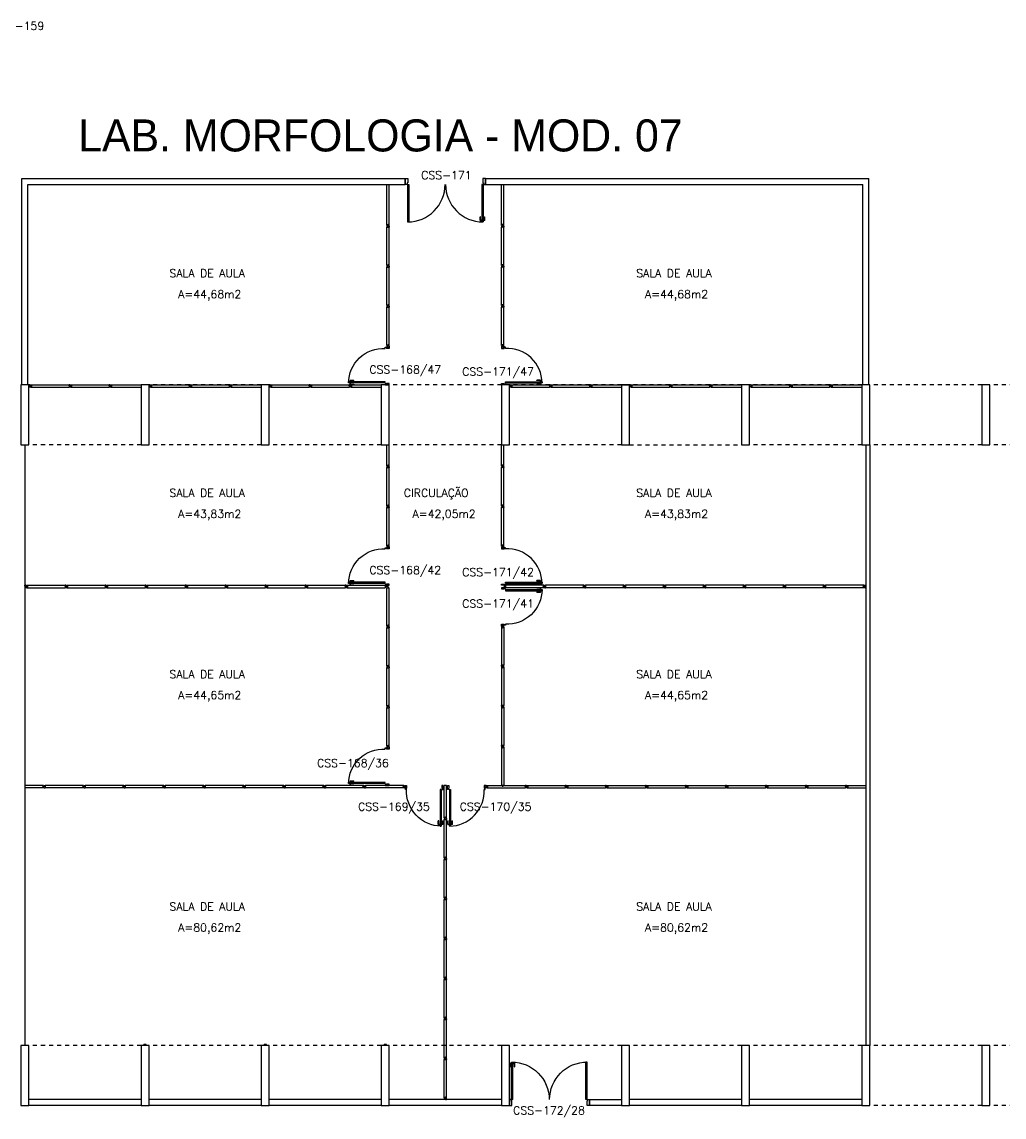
# Model space of a CAD drawing. Extents: x -248 to -11, y 347 to 447.
# Drawn here: x -75.24 to -50.71, y 388.78 to 416.14 of the extents above; entities that cross this region are included whole.
import ezdxf
from ezdxf.enums import TextEntityAlignment as Align

# ---------------------------------------------------------------- set-up
doc = ezdxf.new("R2010")
doc.units = 0
doc.header["$LTSCALE"] = 0.02
doc.header["$MEASUREMENT"] = 0
doc.linetypes.add('HIDDEN2', pattern=[0.1875, 0.125, -0.0625])
doc.layers.get('0').update_dxf_attribs({"linetype": 'CONTINUOUS'})
for name, color, linetype in [('ALV', 2, 'CONTINUOUS'), ('AREA', 2, 'CONTINUOUS'), ('DIV', 2, 'CONTINUOUS'), ('ESQ', 1, 'CONTINUOUS'), ('ESTR', 3, 'CONTINUOUS'), ('PROJ', 1, 'HIDDEN2'), ('TEXTO', 2, 'CONTINUOUS'), ('TEXTO-ENDEREÇO', 2, 'CONTINUOUS'), ('USO', 2, 'CONTINUOUS')]:
    doc.layers.add(name, color=color, linetype=linetype)
doc.styles.add('UNB-100', font='simplex.shx', dxfattribs={"height": 0.2})
doc.styles.add('UNB-100-1', font='simplex.shx', dxfattribs={"height": 0.2})

# ---------------------------------------------------------------- blocks, each defined once
blk = doc.blocks.new('PILAR-SSS')
for points in [[(0.003, -26.452), (0.003, -27.952), (0.203, -27.952), (0.203, -26.452)], [(0.003, -42.962), (0.003, -44.462), (0.203, -44.462), (0.203, -42.962)]]:
    blk.add_lwpolyline(points, close=True)
blk = doc.blocks.new('MTINI-SSS')
for p, q in [((-0.03, 0.008), (-0.03, 0.028)), ((-0.03, 0.028), (-0.008, 0.028)), ((-0.03, 0.008), (-0.02, 0.008)), ((-0.02, 0), (-0.02, 0.008)), ((-0.001, 0), (-0.02, 0)), ((-0.008, 0.019), (-0.008, 0.028)), ((0.008, 0.019), (-0.008, 0.019)), ((0.005, 0), (-0.005, 0)), ((0.02, 0), (-0.001, 0)), ((0, -0.005), (0, 0.005)), ((0.008, 0.019), (0.008, 0.028)), ((0.03, 0.028), (0.008, 0.028)), ((0.03, 0.008), (0.02, 0.008)), ((0.02, 0), (0.02, 0.008)), ((0.03, 0.008), (0.03, 0.028))]:
    blk.add_line(p, q)
blk = doc.blocks.new('PTDP-SSS')
for p, q in [((0.055, 1.015), (0.09, 1.015)), ((0.055, 0.075), (0.055, 1.015)), ((0.09, 0.075), (0.09, 1.015)), ((1.91, 0.075), (1.91, 1.015)), ((1.945, 1.015), (1.91, 1.015)), ((1.945, 0.075), (1.945, 1.015)), ((0.05, 0.075), (0, 0.075)), ((0, 0.075), (0, -0.075)), ((0.05, 0.04), (0.05, 0.075)), ((0.06, 0.04), (0.05, 0.04)), ((0.055, 0.075), (0.09, 0.075)), ((0.06, -0.075), (0.06, 0.04)), ((1.945, 0.075), (1.91, 0.075)), ((1.94, -0.075), (1.94, 0.04)), ((1.94, 0.04), (1.95, 0.04)), ((1.95, 0.04), (1.95, 0.075)), ((1.95, 0.075), (2, 0.075)), ((2, 0.075), (2, -0.075)), ((0, -0.075), (0.06, -0.075)), ((2, -0.075), (1.94, -0.075))]:
    blk.add_line(p, q)
for centre, start, end in [((0.055, 0.075), 0, 90), ((1.945, 0.075), 90, 180)]:
    blk.add_arc(centre, 0.94, start, end)
blk = doc.blocks.new('DIVMT-SSS')
for p, q in [((-0.03, 0.008), (-0.03, 0.03)), ((-0.006, 0.03), (-0.03, 0.03)), ((-0.03, 0.008), (-0.02, 0.008)), ((-0.02, -0.008), (-0.02, 0.008)), ((-0.006, 0.02), (-0.006, 0.03)), ((0.006, 0.02), (-0.006, 0.02)), ((-0.005, 0), (0.005, 0)), ((0.005, 0), (-0.005, 0)), ((0, 0.005), (0, -0.005)), ((0, -0.005), (0, 0.005)), ((0.006, 0.03), (0.03, 0.03)), ((0.006, 0.02), (0.006, 0.03)), ((0.03, 0.008), (0.02, 0.008)), ((0.02, -0.008), (0.02, 0.008)), ((0.03, 0.008), (0.03, 0.03)), ((-0.03, -0.008), (-0.03, -0.03)), ((-0.03, -0.008), (-0.02, -0.008)), ((-0.03, -0.03), (-0.03, -0.97)), ((-0.03, -0.03), (-0.009, -0.03)), ((0.03, -0.03), (-0.03, -0.03)), ((-0.03, -0.03), (-0.006, -0.03)), ((-0.009, -0.03), (-0.027, -0.03)), ((-0.006, -0.02), (-0.006, -0.03)), ((-0.006, -0.02), (0.006, -0.02)), ((-0.006, -0.02), (-0.006, -0.03)), ((0.006, -0.02), (-0.006, -0.02)), ((0.005, -0.03), (-0.005, -0.03)), ((0.006, -0.02), (0.006, -0.03)), ((0.006, -0.02), (0.006, -0.03)), ((0.03, -0.03), (0.006, -0.03)), ((0.03, -0.008), (0.02, -0.008)), ((0.03, -0.008), (0.03, -0.03)), ((0.03, -0.03), (0.03, -0.97)), ((0.03, -0.97), (-0.03, -0.97)), ((-0.006, -0.98), (-0.006, -0.97)), ((-0.006, -0.98), (0.006, -0.98)), ((0.006, -1.001), (-0.006, -1.001)), ((0.005, -0.97), (-0.005, -0.97)), ((0, -0.994), (0, -1.007)), ((0, -1.02), (0, -1.021)), ((0.006, -0.98), (0.006, -0.97))]:
    blk.add_line(p, q)
blk = doc.blocks.new('PDV2D-SSS')
for p, q in [((-0.148, 0.925), (-0.108, 0.925)), ((-0.148, 0.925), (-0.148, 0.835)), ((-0.138, 0.835), (-0.148, 0.835)), ((-0.138, 0.915), (-0.108, 0.915)), ((-0.138, 0.915), (-0.138, 0.835)), ((-0.106, 0.965), (-0.076, 0.965)), ((-0.106, 0.05), (-0.106, 0.965)), ((-0.076, 0.05), (-0.076, 0.965)), ((-0.034, 0.925), (-0.074, 0.925)), ((-0.044, 0.915), (-0.074, 0.915)), ((-0.044, 0.915), (-0.044, 0.835)), ((-0.044, 0.835), (-0.034, 0.835)), ((-0.034, 0.925), (-0.034, 0.835)), ((-0.95, 0.05), (-0.97, 0.05)), ((-0.97, 0.05), (-0.97, 0.035)), ((-0.97, 0.035), (-0.97, -0.035)), ((-0.95, 0.02), (-0.95, 0.05)), ((-0.95, 0.02), (-0.94, 0.02)), ((-0.94, -0.05), (-0.94, 0.02)), ((-0.076, 0.05), (-0.106, 0.05)), ((-0.051, 0.02), (-0.061, 0.02)), ((-0.061, -0.05), (-0.061, 0.02)), ((-0.051, 0.05), (-0.031, 0.05)), ((-0.051, 0.02), (-0.051, 0.05)), ((-0.031, 0.05), (-0.031, -0.05)), ((-0.97, -0.035), (-0.97, -0.05)), ((-0.97, -0.05), (-0.94, -0.05)), ((-0.031, -0.05), (-0.061, -0.05))]:
    blk.add_line(p, q)
at = {"color": 1}
blk.add_arc((-0.076, 0.1), 0.865, 90, 183.3214, dxfattribs=at)

msp = doc.modelspace()

# ---------------------------------------------------------------- linework, layer by layer
at = {"layer": 'ALV'}
for p, q in [((-75.241, 412.234), (-65.666, 412.234)), ((-75.241, 407.077), (-75.241, 412.234)), ((-75.091, 412.084), (-65.666, 412.084)), ((-75.091, 407.077), (-75.091, 412.084)), ((-65.666, 412.234), (-65.666, 412.084)), ((-63.666, 412.234), (-54.091, 412.234)), ((-63.666, 412.234), (-63.666, 412.084)), ((-63.666, 412.084), (-54.241, 412.084)), ((-54.241, 407.077), (-54.241, 412.084)), ((-54.091, 407.077), (-54.091, 412.234)), ((-61.117, 407.077), (-57.266, 407.077)), ((-72.266, 389.217), (-75.066, 389.217)), ((-69.266, 389.217), (-72.066, 389.217)), ((-66.266, 389.217), (-69.066, 389.217)), ((-63.266, 389.217), (-66.066, 389.217)), ((-61.066, 389.217), (-60.266, 389.217)), ((-61.066, 389.067), (-61.066, 389.217)), ((-57.266, 389.217), (-60.066, 389.217)), ((-54.266, 389.217), (-57.066, 389.217)), ((-72.266, 389.067), (-75.066, 389.067)), ((-69.266, 389.067), (-72.066, 389.067)), ((-66.266, 389.067), (-69.066, 389.067)), ((-63.266, 389.067), (-66.066, 389.067)), ((-60.266, 389.067), (-61.066, 389.067)), ((-57.266, 389.067), (-60.066, 389.067)), ((-54.266, 389.067), (-57.066, 389.067))]:
    msp.add_line(p, q, dxfattribs=at)
at = {"layer": 'DIV'}
for p, q in [((-66.126, 411.077), (-66.126, 412.084)), ((-66.066, 411.077), (-66.066, 412.084)), ((-63.266, 411.077), (-63.266, 412.084)), ((-63.206, 411.077), (-63.206, 412.084)), ((-66.126, 411.077), (-66.066, 411.077)), ((-66.126, 411.055), (-66.126, 411.077)), ((-66.126, 411.077), (-66.102, 411.077)), ((-66.126, 411.055), (-66.116, 411.055)), ((-66.126, 411.039), (-66.126, 411.017)), ((-66.126, 411.039), (-66.116, 411.039)), ((-66.102, 411.017), (-66.126, 411.017)), ((-66.116, 411.055), (-66.116, 411.039)), ((-66.102, 411.067), (-66.102, 411.077)), ((-66.102, 411.067), (-66.102, 411.077)), ((-66.09, 411.067), (-66.102, 411.067)), ((-66.102, 411.067), (-66.09, 411.067)), ((-66.091, 411.047), (-66.102, 411.047)), ((-66.102, 411.047), (-66.091, 411.047)), ((-66.102, 411.026), (-66.102, 411.017)), ((-66.102, 411.026), (-66.09, 411.026)), ((-66.101, 411.077), (-66.091, 411.077)), ((-66.096, 411.042), (-66.096, 411.052)), ((-66.096, 411.052), (-66.096, 411.042)), ((-66.09, 411.067), (-66.09, 411.077)), ((-66.066, 411.077), (-66.09, 411.077)), ((-66.09, 411.067), (-66.09, 411.077)), ((-66.09, 411.026), (-66.09, 411.017)), ((-66.09, 411.017), (-66.066, 411.017)), ((-66.066, 411.077), (-66.087, 411.077)), ((-66.087, 411.077), (-66.069, 411.077)), ((-66.076, 411.055), (-66.076, 411.039)), ((-66.066, 411.055), (-66.076, 411.055)), ((-66.066, 411.039), (-66.076, 411.039)), ((-66.066, 411.055), (-66.066, 411.077)), ((-66.066, 411.039), (-66.066, 411.017)), ((-63.266, 411.077), (-63.245, 411.077)), ((-63.206, 411.077), (-63.266, 411.077)), ((-63.266, 411.055), (-63.266, 411.077)), ((-63.266, 411.077), (-63.242, 411.077)), ((-63.266, 411.055), (-63.256, 411.055)), ((-63.266, 411.039), (-63.266, 411.017)), ((-63.266, 411.039), (-63.256, 411.039)), ((-63.242, 411.017), (-63.266, 411.017)), ((-63.245, 411.077), (-63.263, 411.077)), ((-63.256, 411.055), (-63.256, 411.039)), ((-63.242, 411.067), (-63.242, 411.077)), ((-63.242, 411.067), (-63.242, 411.077)), ((-63.242, 411.067), (-63.23, 411.067)), ((-63.23, 411.067), (-63.242, 411.067)), ((-63.242, 411.026), (-63.242, 411.017)), ((-63.23, 411.026), (-63.242, 411.026)), ((-63.231, 411.077), (-63.241, 411.077)), ((-63.241, 411.047), (-63.231, 411.047)), ((-63.231, 411.047), (-63.241, 411.047)), ((-63.236, 411.042), (-63.236, 411.052)), ((-63.236, 411.052), (-63.236, 411.042)), ((-63.23, 411.067), (-63.23, 411.077)), ((-63.206, 411.077), (-63.23, 411.077)), ((-63.23, 411.067), (-63.23, 411.077)), ((-63.23, 411.026), (-63.23, 411.017)), ((-63.23, 411.017), (-63.206, 411.017)), ((-63.206, 411.055), (-63.216, 411.055)), ((-63.216, 411.055), (-63.216, 411.039)), ((-63.206, 411.039), (-63.216, 411.039)), ((-63.206, 411.055), (-63.206, 411.077)), ((-63.206, 411.039), (-63.206, 411.017)), ((-73.066, 407.053), (-73.066, 407.077)), ((-73.044, 407.077), (-73.066, 407.077)), ((-73.057, 407.053), (-73.066, 407.053)), ((-73.066, 407.041), (-73.066, 407.017)), ((-73.057, 407.041), (-73.066, 407.041)), ((-73.044, 407.017), (-73.066, 407.017)), ((-73.057, 407.053), (-73.057, 407.041)), ((-73.044, 407.077), (-73.044, 407.067)), ((-73.028, 407.067), (-73.044, 407.067)), ((-73.044, 407.017), (-73.044, 407.027)), ((-73.028, 407.027), (-73.044, 407.027)), ((-73.042, 407.047), (-73.031, 407.047)), ((-73.031, 407.047), (-73.042, 407.047)), ((-73.036, 407.042), (-73.036, 407.053)), ((-73.036, 407.053), (-73.036, 407.042)), ((-73.028, 407.077), (-73.006, 407.077)), ((-73.028, 407.077), (-73.028, 407.067)), ((-73.028, 407.017), (-73.028, 407.027)), ((-73.028, 407.017), (-73.006, 407.017)), ((-73.016, 407.053), (-73.006, 407.053)), ((-73.016, 407.041), (-73.016, 407.053)), ((-73.016, 407.053), (-73.006, 407.053)), ((-73.016, 407.053), (-73.016, 407.041)), ((-73.016, 407.041), (-73.006, 407.041)), ((-73.016, 407.041), (-73.006, 407.041)), ((-73.006, 407.077), (-72.266, 407.077)), ((-73.006, 407.077), (-73.006, 407.017)), ((-73.006, 407.077), (-73.006, 407.053)), ((-73.006, 407.052), (-73.006, 407.042)), ((-73.006, 407.017), (-73.006, 407.041)), ((-73.006, 407.017), (-73.006, 407.038)), ((-73.006, 407.038), (-73.006, 407.02)), ((-73.006, 407.017), (-72.266, 407.017)), ((-72.066, 407.017), (-72.066, 407.017)), ((-70.066, 407.053), (-70.066, 407.077)), ((-70.044, 407.077), (-70.066, 407.077)), ((-70.057, 407.053), (-70.066, 407.053)), ((-70.066, 407.041), (-70.066, 407.017)), ((-70.057, 407.041), (-70.066, 407.041)), ((-70.044, 407.017), (-70.066, 407.017)), ((-70.057, 407.053), (-70.057, 407.041)), ((-70.044, 407.077), (-70.044, 407.067)), ((-70.028, 407.067), (-70.044, 407.067)), ((-70.044, 407.017), (-70.044, 407.027)), ((-70.028, 407.027), (-70.044, 407.027)), ((-70.042, 407.047), (-70.031, 407.047)), ((-70.031, 407.047), (-70.042, 407.047)), ((-70.036, 407.042), (-70.036, 407.053)), ((-70.036, 407.053), (-70.036, 407.042)), ((-70.028, 407.077), (-70.006, 407.077)), ((-70.028, 407.077), (-70.028, 407.067)), ((-70.028, 407.017), (-70.028, 407.027)), ((-70.028, 407.017), (-70.006, 407.017)), ((-70.016, 407.053), (-70.006, 407.053)), ((-70.016, 407.041), (-70.016, 407.053)), ((-70.016, 407.053), (-70.006, 407.053)), ((-70.016, 407.053), (-70.016, 407.041)), ((-70.016, 407.041), (-70.006, 407.041)), ((-70.016, 407.041), (-70.006, 407.041)), ((-70.006, 407.077), (-69.266, 407.077)), ((-70.006, 407.077), (-70.006, 407.017)), ((-70.006, 407.077), (-70.006, 407.053)), ((-70.006, 407.052), (-70.006, 407.042)), ((-70.006, 407.017), (-70.006, 407.041)), ((-70.006, 407.017), (-70.006, 407.038)), ((-70.006, 407.038), (-70.006, 407.02)), ((-70.006, 407.017), (-69.266, 407.017)), ((-67.066, 407.053), (-67.066, 407.077)), ((-67.044, 407.077), (-67.066, 407.077)), ((-67.057, 407.053), (-67.066, 407.053)), ((-67.066, 407.041), (-67.066, 407.017)), ((-67.057, 407.041), (-67.066, 407.041)), ((-67.044, 407.017), (-67.066, 407.017)), ((-67.057, 407.053), (-67.057, 407.041)), ((-67.044, 407.077), (-67.044, 407.067)), ((-67.028, 407.067), (-67.044, 407.067)), ((-67.044, 407.017), (-67.044, 407.027)), ((-67.028, 407.027), (-67.044, 407.027)), ((-67.042, 407.047), (-67.031, 407.047)), ((-67.031, 407.047), (-67.042, 407.047)), ((-67.036, 407.042), (-67.036, 407.053)), ((-67.036, 407.053), (-67.036, 407.042)), ((-67.028, 407.077), (-67.006, 407.077)), ((-67.028, 407.077), (-67.028, 407.067)), ((-67.028, 407.017), (-67.028, 407.027)), ((-67.028, 407.017), (-67.006, 407.017)), ((-67.016, 407.053), (-67.006, 407.053)), ((-67.016, 407.041), (-67.016, 407.053)), ((-67.016, 407.053), (-67.006, 407.053)), ((-67.016, 407.053), (-67.016, 407.041)), ((-67.016, 407.041), (-67.006, 407.041)), ((-67.016, 407.041), (-67.006, 407.041)), ((-67.006, 407.077), (-66.266, 407.077)), ((-67.006, 407.077), (-67.006, 407.017)), ((-67.006, 407.077), (-67.006, 407.053)), ((-67.006, 407.052), (-67.006, 407.042)), ((-67.006, 407.017), (-67.006, 407.041)), ((-67.006, 407.017), (-67.006, 407.038)), ((-67.006, 407.038), (-67.006, 407.02)), ((-67.006, 407.017), (-66.266, 407.017)), ((-61.066, 407.053), (-61.066, 407.077)), ((-61.044, 407.077), (-61.066, 407.077)), ((-61.057, 407.053), (-61.066, 407.053)), ((-61.066, 407.041), (-61.066, 407.017)), ((-61.057, 407.041), (-61.066, 407.041)), ((-61.044, 407.017), (-61.066, 407.017)), ((-61.057, 407.053), (-61.057, 407.041)), ((-61.044, 407.077), (-61.044, 407.067)), ((-61.028, 407.067), (-61.044, 407.067)), ((-61.044, 407.017), (-61.044, 407.027)), ((-61.028, 407.027), (-61.044, 407.027)), ((-61.043, 407.077), (-60.327, 407.077)), ((-61.042, 407.047), (-61.031, 407.047)), ((-61.031, 407.047), (-61.042, 407.047)), ((-61.036, 407.042), (-61.036, 407.053)), ((-61.036, 407.053), (-61.036, 407.042)), ((-61.028, 407.077), (-61.006, 407.077)), ((-61.028, 407.077), (-61.028, 407.067)), ((-61.028, 407.017), (-61.028, 407.027)), ((-61.028, 407.017), (-61.006, 407.017)), ((-61.016, 407.053), (-61.006, 407.053)), ((-61.016, 407.041), (-61.016, 407.053)), ((-61.016, 407.053), (-61.006, 407.053)), ((-61.016, 407.053), (-61.016, 407.041)), ((-61.016, 407.041), (-61.006, 407.041)), ((-61.016, 407.041), (-61.006, 407.041)), ((-61.006, 407.077), (-60.266, 407.077)), ((-61.006, 407.077), (-61.006, 407.017)), ((-61.006, 407.077), (-61.006, 407.053)), ((-61.006, 407.052), (-61.006, 407.042)), ((-61.006, 407.017), (-61.006, 407.041)), ((-61.006, 407.017), (-61.006, 407.038)), ((-61.006, 407.038), (-61.006, 407.02)), ((-61.006, 407.017), (-60.266, 407.017)), ((-58.066, 407.053), (-58.066, 407.077)), ((-58.044, 407.077), (-58.066, 407.077)), ((-58.057, 407.053), (-58.066, 407.053)), ((-58.066, 407.041), (-58.066, 407.017)), ((-58.057, 407.041), (-58.066, 407.041)), ((-58.044, 407.017), (-58.066, 407.017)), ((-58.057, 407.053), (-58.057, 407.041)), ((-58.044, 407.077), (-58.044, 407.067)), ((-58.028, 407.067), (-58.044, 407.067)), ((-58.044, 407.017), (-58.044, 407.027)), ((-58.028, 407.027), (-58.044, 407.027)), ((-58.042, 407.047), (-58.031, 407.047)), ((-58.031, 407.047), (-58.042, 407.047)), ((-58.036, 407.042), (-58.036, 407.053)), ((-58.036, 407.053), (-58.036, 407.042)), ((-58.028, 407.077), (-58.006, 407.077)), ((-58.028, 407.077), (-58.028, 407.067)), ((-58.028, 407.017), (-58.028, 407.027)), ((-58.028, 407.017), (-58.006, 407.017)), ((-58.016, 407.053), (-58.006, 407.053)), ((-58.016, 407.041), (-58.016, 407.053)), ((-58.016, 407.053), (-58.006, 407.053)), ((-58.016, 407.053), (-58.016, 407.041)), ((-58.016, 407.041), (-58.006, 407.041)), ((-58.016, 407.041), (-58.006, 407.041)), ((-58.006, 407.077), (-57.266, 407.077)), ((-58.006, 407.077), (-58.006, 407.017)), ((-58.006, 407.077), (-58.006, 407.053)), ((-58.006, 407.052), (-58.006, 407.042)), ((-58.006, 407.017), (-58.006, 407.041)), ((-58.006, 407.017), (-58.006, 407.038)), ((-58.006, 407.038), (-58.006, 407.02)), ((-58.006, 407.017), (-57.266, 407.017)), ((-55.066, 407.053), (-55.066, 407.077)), ((-55.044, 407.077), (-55.066, 407.077)), ((-55.057, 407.053), (-55.066, 407.053)), ((-55.066, 407.041), (-55.066, 407.017)), ((-55.057, 407.041), (-55.066, 407.041)), ((-55.044, 407.017), (-55.066, 407.017)), ((-55.057, 407.053), (-55.057, 407.041)), ((-55.044, 407.077), (-55.044, 407.067)), ((-55.028, 407.067), (-55.044, 407.067)), ((-55.044, 407.017), (-55.044, 407.027)), ((-55.028, 407.027), (-55.044, 407.027)), ((-55.042, 407.047), (-55.031, 407.047)), ((-55.031, 407.047), (-55.042, 407.047)), ((-55.036, 407.042), (-55.036, 407.053)), ((-55.036, 407.053), (-55.036, 407.042)), ((-55.028, 407.077), (-55.006, 407.077)), ((-55.028, 407.077), (-55.028, 407.067)), ((-55.028, 407.017), (-55.028, 407.027)), ((-55.028, 407.017), (-55.006, 407.017)), ((-55.016, 407.053), (-55.006, 407.053)), ((-55.016, 407.041), (-55.016, 407.053)), ((-55.016, 407.053), (-55.006, 407.053)), ((-55.016, 407.053), (-55.016, 407.041)), ((-55.016, 407.041), (-55.006, 407.041)), ((-55.016, 407.041), (-55.006, 407.041)), ((-55.006, 407.077), (-54.266, 407.077)), ((-55.006, 407.077), (-55.006, 407.017)), ((-55.006, 407.077), (-55.006, 407.053)), ((-55.006, 407.052), (-55.006, 407.042)), ((-55.006, 407.017), (-55.006, 407.041)), ((-55.006, 407.017), (-55.006, 407.038)), ((-55.006, 407.038), (-55.006, 407.02)), ((-55.006, 407.017), (-54.266, 407.017)), ((-66.126, 405.067), (-66.126, 405.577)), ((-66.066, 405.067), (-66.066, 405.577)), ((-63.266, 405.067), (-63.266, 405.577)), ((-63.206, 405.067), (-63.206, 405.577)), ((-66.126, 405.067), (-66.066, 405.067)), ((-66.126, 405.045), (-66.126, 405.067)), ((-66.126, 405.067), (-66.102, 405.067)), ((-66.126, 405.045), (-66.116, 405.045)), ((-66.126, 405.029), (-66.126, 405.007)), ((-66.126, 405.029), (-66.116, 405.029)), ((-66.102, 405.007), (-66.126, 405.007)), ((-66.116, 405.045), (-66.116, 405.029)), ((-66.102, 405.057), (-66.102, 405.067)), ((-66.102, 405.057), (-66.102, 405.067)), ((-66.09, 405.057), (-66.102, 405.057)), ((-66.102, 405.057), (-66.09, 405.057)), ((-66.091, 405.037), (-66.102, 405.037)), ((-66.102, 405.037), (-66.091, 405.037)), ((-66.102, 405.016), (-66.102, 405.007)), ((-66.102, 405.016), (-66.09, 405.016)), ((-66.101, 405.067), (-66.091, 405.067)), ((-66.096, 405.032), (-66.096, 405.042)), ((-66.096, 405.042), (-66.096, 405.032)), ((-66.09, 405.057), (-66.09, 405.067)), ((-66.066, 405.067), (-66.09, 405.067)), ((-66.09, 405.057), (-66.09, 405.067)), ((-66.09, 405.016), (-66.09, 405.007)), ((-66.09, 405.007), (-66.066, 405.007)), ((-66.066, 405.067), (-66.087, 405.067)), ((-66.087, 405.067), (-66.069, 405.067)), ((-66.076, 405.045), (-66.076, 405.029)), ((-66.066, 405.045), (-66.076, 405.045)), ((-66.066, 405.029), (-66.076, 405.029)), ((-66.066, 405.045), (-66.066, 405.067)), ((-66.066, 405.029), (-66.066, 405.007)), ((-63.266, 405.067), (-63.245, 405.067)), ((-63.206, 405.067), (-63.266, 405.067)), ((-63.266, 405.045), (-63.266, 405.067)), ((-63.266, 405.067), (-63.242, 405.067)), ((-63.266, 405.045), (-63.256, 405.045)), ((-63.266, 405.029), (-63.266, 405.007)), ((-63.266, 405.029), (-63.256, 405.029)), ((-63.242, 405.007), (-63.266, 405.007)), ((-63.245, 405.067), (-63.263, 405.067)), ((-63.256, 405.045), (-63.256, 405.029)), ((-63.242, 405.057), (-63.242, 405.067)), ((-63.242, 405.057), (-63.242, 405.067)), ((-63.242, 405.057), (-63.23, 405.057)), ((-63.23, 405.057), (-63.242, 405.057)), ((-63.242, 405.016), (-63.242, 405.007)), ((-63.23, 405.016), (-63.242, 405.016)), ((-63.231, 405.067), (-63.241, 405.067)), ((-63.241, 405.037), (-63.231, 405.037)), ((-63.231, 405.037), (-63.241, 405.037)), ((-63.236, 405.032), (-63.236, 405.042)), ((-63.236, 405.042), (-63.236, 405.032)), ((-63.23, 405.057), (-63.23, 405.067)), ((-63.206, 405.067), (-63.23, 405.067)), ((-63.23, 405.057), (-63.23, 405.067)), ((-63.23, 405.016), (-63.23, 405.007)), ((-63.23, 405.007), (-63.206, 405.007)), ((-63.206, 405.045), (-63.216, 405.045)), ((-63.216, 405.045), (-63.216, 405.029)), ((-63.206, 405.029), (-63.216, 405.029)), ((-63.206, 405.045), (-63.206, 405.067)), ((-63.206, 405.029), (-63.206, 405.007)), ((-74.723, 397.067), (-75.166, 397.067)), ((-74.723, 397.067), (-74.723, 397.007)), ((-74.701, 397.067), (-74.723, 397.067)), ((-74.723, 397.067), (-74.723, 397.043)), ((-74.714, 397.043), (-74.723, 397.043)), ((-74.714, 397.043), (-74.723, 397.043)), ((-74.723, 397.042), (-74.723, 397.032)), ((-74.714, 397.031), (-74.723, 397.031)), ((-74.723, 397.007), (-74.723, 397.031)), ((-74.714, 397.031), (-74.723, 397.031)), ((-74.723, 397.007), (-74.723, 397.028)), ((-74.723, 397.028), (-74.723, 397.01)), ((-74.714, 397.031), (-74.714, 397.043)), ((-74.714, 397.043), (-74.714, 397.031)), ((-74.701, 397.067), (-74.701, 397.057)), ((-74.701, 397.057), (-74.685, 397.057)), ((-74.701, 397.017), (-74.685, 397.017)), ((-74.701, 397.007), (-74.701, 397.017)), ((-74.688, 397.037), (-74.699, 397.037)), ((-74.699, 397.037), (-74.688, 397.037)), ((-74.693, 397.032), (-74.693, 397.043)), ((-74.693, 397.043), (-74.693, 397.032)), ((-74.685, 397.067), (-74.663, 397.067)), ((-74.685, 397.067), (-74.685, 397.057)), ((-74.685, 397.007), (-74.685, 397.017)), ((-74.673, 397.043), (-74.663, 397.043)), ((-74.673, 397.043), (-74.673, 397.031)), ((-74.673, 397.031), (-74.663, 397.031)), ((-74.663, 397.043), (-74.663, 397.067)), ((-74.663, 397.031), (-74.663, 397.007)), ((-64.696, 396.277), (-64.696, 397.067)), ((-64.636, 397.067), (-64.696, 397.067)), ((-64.636, 396.277), (-64.636, 397.067)), ((-54.669, 397.043), (-54.669, 397.067)), ((-54.647, 397.067), (-54.669, 397.067)), ((-54.659, 397.043), (-54.669, 397.043)), ((-54.669, 397.031), (-54.669, 397.007)), ((-54.659, 397.031), (-54.669, 397.031)), ((-54.659, 397.043), (-54.659, 397.031)), ((-54.647, 397.067), (-54.647, 397.057)), ((-54.631, 397.057), (-54.647, 397.057)), ((-54.647, 397.007), (-54.647, 397.017)), ((-54.631, 397.017), (-54.647, 397.017)), ((-54.644, 397.037), (-54.634, 397.037)), ((-54.634, 397.037), (-54.644, 397.037)), ((-54.639, 397.032), (-54.639, 397.043)), ((-54.639, 397.043), (-54.639, 397.032)), ((-54.631, 397.067), (-54.609, 397.067)), ((-54.631, 397.067), (-54.631, 397.057)), ((-54.631, 397.007), (-54.631, 397.017)), ((-54.618, 397.043), (-54.609, 397.043)), ((-54.618, 397.031), (-54.618, 397.043)), ((-54.618, 397.043), (-54.609, 397.043)), ((-54.618, 397.043), (-54.618, 397.031)), ((-54.618, 397.031), (-54.609, 397.031)), ((-54.618, 397.031), (-54.609, 397.031)), ((-54.609, 397.067), (-54.166, 397.067)), ((-54.609, 397.067), (-54.609, 397.007)), ((-54.609, 397.067), (-54.609, 397.043)), ((-54.609, 397.042), (-54.609, 397.032)), ((-54.609, 397.007), (-54.609, 397.031)), ((-54.609, 397.007), (-54.609, 397.028)), ((-54.609, 397.028), (-54.609, 397.01)), ((-74.723, 397.007), (-75.166, 397.007)), ((-74.701, 397.007), (-74.723, 397.007)), ((-74.685, 397.007), (-74.663, 397.007)), ((-54.647, 397.007), (-54.669, 397.007)), ((-54.631, 397.007), (-54.609, 397.007)), ((-54.609, 397.007), (-54.166, 397.007)), ((-64.696, 396.277), (-64.636, 396.277)), ((-64.696, 396.255), (-64.696, 396.277)), ((-64.696, 396.277), (-64.672, 396.277)), ((-64.696, 396.255), (-64.686, 396.255)), ((-64.696, 396.239), (-64.696, 396.217)), ((-64.696, 396.239), (-64.686, 396.239)), ((-64.672, 396.217), (-64.696, 396.217)), ((-64.686, 396.255), (-64.686, 396.239)), ((-64.672, 396.268), (-64.672, 396.277)), ((-64.672, 396.268), (-64.672, 396.277)), ((-64.66, 396.268), (-64.672, 396.268)), ((-64.672, 396.268), (-64.66, 396.268)), ((-64.672, 396.227), (-64.672, 396.217)), ((-64.672, 396.227), (-64.66, 396.227)), ((-64.671, 396.277), (-64.661, 396.277)), ((-64.661, 396.247), (-64.671, 396.247)), ((-64.671, 396.247), (-64.661, 396.247)), ((-64.666, 396.242), (-64.666, 396.253)), ((-64.666, 396.253), (-64.666, 396.242)), ((-64.66, 396.268), (-64.66, 396.277)), ((-64.636, 396.277), (-64.66, 396.277)), ((-64.66, 396.268), (-64.66, 396.277)), ((-64.66, 396.227), (-64.66, 396.217)), ((-64.66, 396.217), (-64.636, 396.217)), ((-64.636, 396.277), (-64.657, 396.277)), ((-64.657, 396.277), (-64.639, 396.277)), ((-64.646, 396.255), (-64.646, 396.239)), ((-64.636, 396.255), (-64.646, 396.255)), ((-64.636, 396.239), (-64.646, 396.239)), ((-64.636, 396.255), (-64.636, 396.277)), ((-64.636, 396.239), (-64.636, 396.217)), ((-72.135, 390.598), (-72.195, 390.598)), ((-72.171, 390.588), (-72.171, 390.598)), ((-72.171, 390.588), (-72.159, 390.588)), ((-72.159, 390.567), (-72.171, 390.567)), ((-72.16, 390.598), (-72.17, 390.598)), ((-72.165, 390.587), (-72.165, 390.586)), ((-72.165, 390.574), (-72.165, 390.56)), ((-72.159, 390.588), (-72.159, 390.598)), ((-69.135, 390.598), (-69.195, 390.598)), ((-69.171, 390.588), (-69.171, 390.598)), ((-69.171, 390.588), (-69.159, 390.588)), ((-69.159, 390.567), (-69.171, 390.567)), ((-69.16, 390.598), (-69.17, 390.598)), ((-69.165, 390.587), (-69.165, 390.586)), ((-69.165, 390.574), (-69.165, 390.56)), ((-69.159, 390.588), (-69.159, 390.598)), ((-66.135, 390.598), (-66.195, 390.598)), ((-66.171, 390.588), (-66.171, 390.598)), ((-66.171, 390.588), (-66.159, 390.588)), ((-66.159, 390.567), (-66.171, 390.567)), ((-66.16, 390.598), (-66.17, 390.598)), ((-66.165, 390.587), (-66.165, 390.586)), ((-66.165, 390.574), (-66.165, 390.56)), ((-66.159, 390.588), (-66.159, 390.598))]:
    msp.add_line(p, q, dxfattribs=at)
at = {"layer": 'ESQ'}
for p, q in [((-63.786, 411.274), (-63.796, 411.274)), ((-63.796, 411.184), (-63.796, 411.274)), ((-63.786, 411.194), (-63.786, 411.274)), ((-63.691, 411.274), (-63.681, 411.274)), ((-63.691, 411.194), (-63.691, 411.274)), ((-63.681, 411.184), (-63.681, 411.274)), ((-63.796, 411.184), (-63.756, 411.184)), ((-63.786, 411.194), (-63.756, 411.194)), ((-63.691, 411.194), (-63.721, 411.194)), ((-63.681, 411.184), (-63.721, 411.184)), ((-75.166, 405.577), (-75.166, 390.567)), ((-54.166, 405.577), (-54.166, 390.567)), ((-54.066, 405.577), (-54.066, 390.567)), ((-63.052, 390.125), (-63.052, 390.035)), ((-63.052, 390.125), (-63.011, 390.125)), ((-63.042, 390.035), (-63.051, 390.035)), ((-63.042, 390.115), (-63.042, 390.035)), ((-63.042, 390.115), (-63.011, 390.115)), ((-62.936, 390.125), (-62.976, 390.125)), ((-62.946, 390.115), (-62.976, 390.115)), ((-62.946, 390.115), (-62.946, 390.035)), ((-62.946, 390.035), (-62.937, 390.035)), ((-62.936, 390.125), (-62.936, 390.035))]:
    msp.add_line(p, q, dxfattribs=at)
at = {"layer": 'PROJ'}
for p, q in [((-75.066, 407.077), (-72.266, 407.077)), ((-69.266, 407.077), (-72.066, 407.077)), ((-69.066, 407.077), (-66.266, 407.077)), ((-63.266, 407.077), (-66.066, 407.077)), ((-60.266, 407.077), (-63.066, 407.077)), ((-57.266, 407.077), (-61.117, 407.077)), ((-54.266, 407.077), (-57.066, 407.077)), ((-51.266, 407.077), (-54.066, 407.077)), ((-48.266, 407.077), (-51.066, 407.077)), ((-72.266, 405.577), (-75.066, 405.577)), ((-69.266, 405.577), (-72.066, 405.577)), ((-66.266, 405.577), (-69.066, 405.577)), ((-63.266, 405.577), (-66.066, 405.577)), ((-60.266, 405.577), (-63.066, 405.577)), ((-60.066, 405.577), (-57.266, 405.577)), ((-54.266, 405.577), (-57.066, 405.577)), ((-51.266, 405.577), (-54.066, 405.577)), ((-48.266, 405.577), (-51.066, 405.577)), ((-72.266, 390.567), (-75.066, 390.567)), ((-69.266, 390.567), (-72.066, 390.567)), ((-66.266, 390.567), (-69.066, 390.567)), ((-63.266, 390.567), (-66.066, 390.567)), ((-60.266, 390.567), (-63.066, 390.567)), ((-57.266, 390.567), (-60.066, 390.567)), ((-54.266, 390.567), (-57.066, 390.567)), ((-51.266, 390.567), (-54.066, 390.567)), ((-48.266, 390.567), (-51.066, 390.567)), ((-51.266, 389.067), (-54.066, 389.067)), ((-48.266, 389.067), (-51.066, 389.067))]:
    msp.add_line(p, q, dxfattribs=at)

# ---------------------------------------------------------------- block references
at = {"layer": 'DIV'}
for name, p, rotation in [('DIVMT-SSS', (-66.096, 410.047), 179.9999999294884), ('DIVMT-SSS', (-66.096, 409.047), 179.9999999294884), ('DIVMT-SSS', (-66.096, 408.047), 179.9999999294884), ('PDV2D-SSS', (-63.216, 407.046), 269.9999999529933), ('DIVMT-SSS', (-75.036, 407.047), 89.99999997649687), ('DIVMT-SSS', (-74.036, 407.047), 89.99999997649687), ('DIVMT-SSS', (-72.036, 407.047), 89.99999997649687), ('DIVMT-SSS', (-71.036, 407.047), 89.99999997649687), ('DIVMT-SSS', (-69.036, 407.047), 89.99999997649687), ('DIVMT-SSS', (-68.036, 407.047), 89.99999997649687), ('DIVMT-SSS', (-63.036, 407.047), 89.99999997649687), ('DIVMT-SSS', (-62.036, 407.047), 89.99999997649687), ('DIVMT-SSS', (-60.036, 407.047), 89.99999997649687), ('DIVMT-SSS', (-59.036, 407.047), 89.99999997649687), ('DIVMT-SSS', (-57.036, 407.047), 89.99999997649687), ('DIVMT-SSS', (-56.036, 407.047), 89.99999997649687), ('DIVMT-SSS', (-66.096, 404.037), 179.9999999294884), ('DIVMT-SSS', (-66.096, 403.037), 179.9999999294884), ('PDV2D-SSS', (-63.216, 402.036), 269.9999999529933), ('DIVMT-SSS', (-75.136, 402.037), 89.99999997649687), ('DIVMT-SSS', (-74.136, 402.037), 89.99999997649687), ('DIVMT-SSS', (-73.136, 402.037), 89.99999997649687), ('DIVMT-SSS', (-72.136, 402.037), 89.99999997649687), ('DIVMT-SSS', (-71.136, 402.037), 89.99999997649687), ('DIVMT-SSS', (-70.136, 402.037), 89.99999997649687), ('DIVMT-SSS', (-69.136, 402.037), 89.99999997649687), ('DIVMT-SSS', (-68.136, 402.037), 89.99999997649687), ('DIVMT-SSS', (-67.136, 402.037), 89.99999997649687), ('DIVMT-SSS', (-66.096, 401.037), 179.9999999294884), ('DIVMT-SSS', (-66.096, 400.037), 179.9999999294884), ('DIVMT-SSS', (-63.236, 401.038), 359.9999999294884), ('DIVMT-SSS', (-66.096, 399.037), 179.9999999294884), ('DIVMT-SSS', (-63.236, 400.038), 359.9999999294884), ('DIVMT-SSS', (-66.096, 398.037), 179.9999999294884), ('DIVMT-SSS', (-63.236, 399.038), 359.9999999294884), ('DIVMT-SSS', (-63.236, 398.038), 359.9999999294884), ('PDV2D-SSS', (-64.639, 397.017), 179.999999976495), ('DIVMT-SSS', (-63.639, 397.037), 89.99999997649687), ('DIVMT-SSS', (-62.639, 397.037), 89.99999997649687), ('DIVMT-SSS', (-61.639, 397.037), 89.99999997649687), ('DIVMT-SSS', (-60.639, 397.037), 89.99999997649687), ('DIVMT-SSS', (-59.639, 397.037), 89.99999997649687), ('DIVMT-SSS', (-58.639, 397.037), 89.99999997649687), ('DIVMT-SSS', (-57.639, 397.037), 89.99999997649687), ('DIVMT-SSS', (-56.639, 397.037), 89.99999997649687), ('DIVMT-SSS', (-55.639, 397.037), 89.99999997649687), ('DIVMT-SSS', (-64.666, 395.247), 179.9999999294884), ('DIVMT-SSS', (-64.666, 394.247), 179.9999999294884), ('DIVMT-SSS', (-64.666, 393.247), 179.9999999294884), ('DIVMT-SSS', (-64.666, 392.247), 179.9999999294884), ('DIVMT-SSS', (-64.666, 391.247), 179.9999999294884), ('DIVMT-SSS', (-64.666, 390.247), 179.9999999294884), ('MTINI-SSS', (-72.165, 390.567), 359.9999999764968), ('MTINI-SSS', (-69.165, 390.567), 359.9999999764968), ('MTINI-SSS', (-66.165, 390.567), 359.9999999764968), ('DIVMT-SSS', (-64.666, 389.247), 179.9999999294884)]:
    msp.add_blockref(name, p, dxfattribs=dict(at, rotation=rotation))
at = {"layer": 'DIV', "xscale": -1}
for name, p, rotation in [('DIVMT-SSS', (-63.236, 410.047), 180.0000000705116), ('DIVMT-SSS', (-63.236, 409.047), 180.0000000705116), ('DIVMT-SSS', (-63.236, 408.047), 180.0000000705116), ('PDV2D-SSS', (-66.116, 407.046), 90.00000004700664), ('DIVMT-SSS', (-63.236, 404.037), 180.0000000705116), ('DIVMT-SSS', (-63.236, 403.037), 180.0000000705116), ('PDV2D-SSS', (-66.116, 402.036), 90.00000004700664), ('PDV2D-SSS', (-63.216, 402.038), 270.0000000470067), ('DIVMT-SSS', (-62.196, 402.037), 270.0000000235033), ('DIVMT-SSS', (-61.196, 402.037), 270.0000000235033), ('DIVMT-SSS', (-60.196, 402.037), 270.0000000235033), ('DIVMT-SSS', (-59.196, 402.037), 270.0000000235033), ('DIVMT-SSS', (-58.196, 402.037), 270.0000000235033), ('DIVMT-SSS', (-57.196, 402.037), 270.0000000235033), ('DIVMT-SSS', (-56.196, 402.037), 270.0000000235033), ('DIVMT-SSS', (-55.196, 402.037), 270.0000000235033), ('DIVMT-SSS', (-54.196, 402.037), 270.0000000235033), ('PDV2D-SSS', (-66.116, 397.036), 90.00000004700664), ('DIVMT-SSS', (-73.693, 397.037), 270.0000000235033), ('DIVMT-SSS', (-72.693, 397.037), 270.0000000235033), ('DIVMT-SSS', (-71.693, 397.037), 270.0000000235033), ('DIVMT-SSS', (-70.693, 397.037), 270.0000000235033), ('DIVMT-SSS', (-69.693, 397.037), 270.0000000235033), ('DIVMT-SSS', (-68.693, 397.037), 270.0000000235033), ('DIVMT-SSS', (-67.693, 397.037), 270.0000000235033), ('DIVMT-SSS', (-66.693, 397.037), 270.0000000235033), ('DIVMT-SSS', (-65.693, 397.037), 270.0000000235033), ('PDV2D-SSS', (-64.693, 397.017), 180.000000023505)]:
    msp.add_blockref(name, p, dxfattribs=dict(at, rotation=rotation))
at = {"layer": 'ESQ', "rotation": 179.9999999764969}
msp.add_blockref('PTDP-SSS', (-63.666, 412.159), dxfattribs=at)
at = {"layer": 'ESQ', "xscale": -1, "rotation": 2.350311945065187e-08}
msp.add_blockref('PTDP-SSS', (-61.066, 389.142), dxfattribs=at)
at = {"layer": 'ESTR'}
for p in [(-75.269, 433.53), (-72.269, 433.53), (-69.269, 433.53), (-66.269, 433.53), (-63.269, 433.53), (-60.269, 433.53), (-57.269, 433.53), (-54.269, 433.53), (-51.269, 433.53)]:
    msp.add_blockref('PILAR-SSS', p, dxfattribs=at)

# ---------------------------------------------------------------- texts
at = {"layer": 'AREA', "style": 'UNB-100'}
for s, p in [('A=44,68m2', (-71.339, 409.24)), ('A=44,68m2', (-59.679, 409.24)), ('A=43,83m2', (-71.339, 403.753)), ('A=42,05m2', (-65.485, 403.753)), ('A=43,83m2', (-59.679, 403.753)), ('A=44,65m2', (-71.339, 399.224)), ('A=44,65m2', (-59.679, 399.224)), ('A=80,62m2', (-71.339, 393.417)), ('A=80,62m2', (-59.679, 393.417))]:
    msp.add_text(s, height=0.2, dxfattribs=at).set_placement(p)
at = {"layer": 'TEXTO', "style": 'UNB-100'}
for s, p in [('SALA DE AULA', (-71.557, 409.763)), ('SALA DE AULA', (-59.897, 409.763)), ('SALA DE AULA', (-71.557, 404.275)), ('CIRCULAÇÃO', (-65.703, 404.275)), ('SALA DE AULA', (-59.897, 404.275)), ('SALA DE AULA', (-71.557, 399.746)), ('SALA DE AULA', (-59.897, 399.746)), ('SALA DE AULA', (-71.557, 393.94)), ('SALA DE AULA', (-59.897, 393.94))]:
    msp.add_text(s, height=0.2, dxfattribs=at).set_placement(p)
at = {"layer": 'TEXTO-ENDEREÇO', "style": 'UNB-100-1'}
msp.add_text('BSS-159', height=0.2, dxfattribs=at).set_placement((-75.316, 415.942), align=Align.CENTER)
for s, rotation, p in [('CSS-171', 360, (-64.639, 412.213)), ('CSS-168/47', 360, (-65.667, 407.356)), ('CSS-171/47', 360, (-63.349, 407.305)), ('CSS-168/42', 360, (-65.667, 402.346)), ('CSS-171/42', 360, (-63.349, 402.295)), ('CSS-171/41', 360, (-63.349, 401.509)), ('CSS-168/36', 360, (-66.974, 397.526)), ('CSS-169/35', 360, (-65.95, 396.436)), ('CSS-170/35', 360, (-63.411, 396.436)), ('CSS-172/28', 0, (-62.077, 388.848))]:
    msp.add_text(s, height=0.2, rotation=rotation, dxfattribs=at).set_placement(p, align=Align.CENTER)
at = {"layer": 'USO'}
msp.add_text('LAB. MORFOLOGIA - MOD. 07', height=0.8, dxfattribs=at).set_placement((-73.837, 412.906))

doc.saveas('drawing.dxf')
